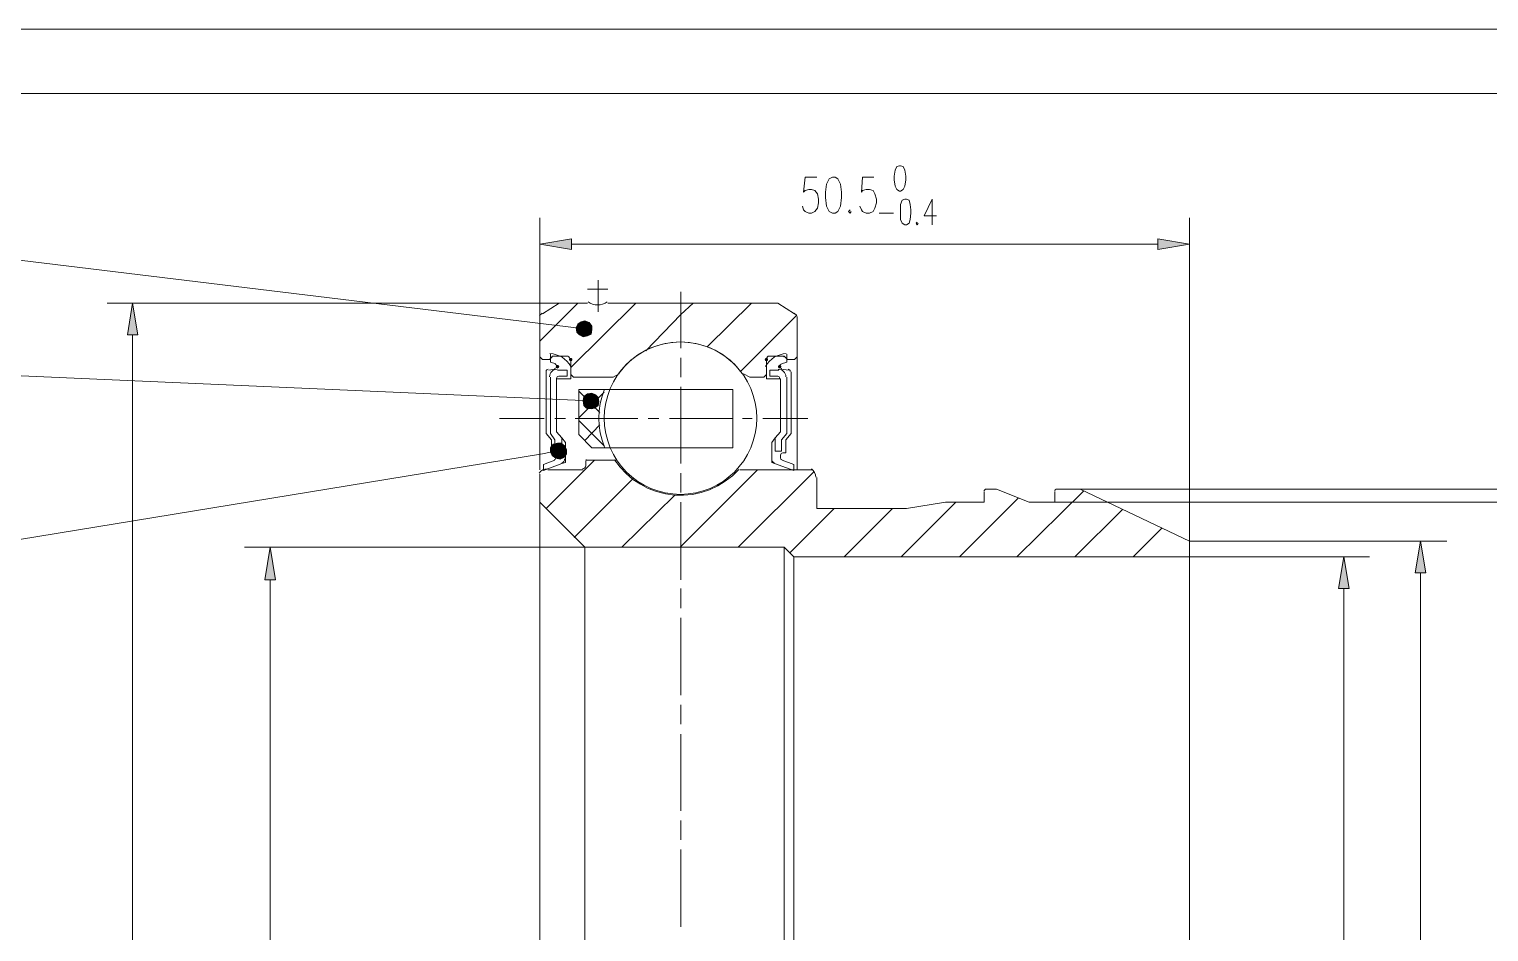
# Model space of a CAD drawing. Header units: millimetres. Extents: x 0 to 275, y 0 to 194.
# Drawn here: x 75 to 180.1, y 129.3 to 194.4 of the extents above; entities that cross this region are included whole.
import ezdxf

# ---------------------------------------------------------------- set-up
doc = ezdxf.new("R2010")
doc.units = ezdxf.units.MM

msp = doc.modelspace()

# ---------------------------------------------------------------- hatches: boundary and pattern name
h = msp.add_hatch(color=0)
h.dxf.hatch_style = 2
h.paths.add_polyline_path([(114.046, 179.239333), (114.046, 178.477333), (111.76, 178.858333)])
h = msp.add_hatch(color=0)
h.dxf.hatch_style = 2
h.paths.add_polyline_path([(156.2735, 179.239333), (156.2735, 178.477333), (158.5595, 178.858333)])
h = msp.add_hatch(color=0)
h.dxf.hatch_style = 2
h.paths.add_polyline_path([(82.042, 172.317833), (82.804, 172.317833), (82.423, 174.603833)])
h = msp.add_hatch(color=0)
h.paths.add_polyline_path([(114.9985, 173.333833), (114.7445, 173.270333), (114.935, 172.762333)])
h.paths.add_polyline_path([(114.7445, 173.270333), (114.935, 172.762333), (114.4905, 173.079833)])
h.paths.add_polyline_path([(114.935, 172.762333), (114.4905, 173.079833), (114.3635, 172.825833)])
h = msp.add_hatch(color=0)
h.paths.add_polyline_path([(114.3635, 172.825833), (114.427, 172.508333), (114.935, 172.762333)])
h.paths.add_polyline_path([(114.427, 172.508333), (114.935, 172.762333), (114.6175, 172.317833)])
h.paths.add_polyline_path([(114.935, 172.762333), (114.6175, 172.317833), (114.8715, 172.190833)])
h = msp.add_hatch(color=0)
h.paths.add_polyline_path([(114.8715, 172.190833), (115.189, 172.254333), (114.935, 172.762333)])
h.paths.add_polyline_path([(115.189, 172.254333), (114.935, 172.762333), (115.443, 172.381333)])
h.paths.add_polyline_path([(114.935, 172.762333), (115.443, 172.381333), (115.5065, 172.698833)])
h = msp.add_hatch(color=0)
h.paths.add_polyline_path([(115.5065, 172.698833), (115.5065, 172.952833), (114.935, 172.762333)])
h.paths.add_polyline_path([(115.5065, 172.952833), (114.935, 172.762333), (115.316, 173.206833)])
h.paths.add_polyline_path([(114.935, 172.762333), (115.316, 173.206833), (114.9985, 173.333833)])
h = msp.add_hatch(color=0)
edge = h.paths.add_edge_path()
edge.add_arc((113.9825, 170.539833), 0.127, 0, 360)
h = msp.add_hatch(color=0)
edge = h.paths.add_edge_path()
edge.add_arc((128.0795, 170.539833), 0.127, 0, 360)
h = msp.add_hatch(color=0)
edge = h.paths.add_edge_path()
edge.add_arc((113.03, 170.031833), 0.127, 0, 360)
h = msp.add_hatch(color=0)
edge = h.paths.add_edge_path()
edge.add_arc((129.032, 170.031833), 0.127, 0, 360)
h = msp.add_hatch(color=0)
h.paths.add_polyline_path([(115.5065, 168.126833), (115.189, 168.063333), (115.443, 167.555333)])
h.paths.add_polyline_path([(115.189, 168.063333), (115.443, 167.555333), (114.935, 167.872833)])
h.paths.add_polyline_path([(115.443, 167.555333), (114.935, 167.872833), (114.8715, 167.555333)])
h = msp.add_hatch(color=0)
h.paths.add_polyline_path([(114.8715, 167.555333), (114.935, 167.237833), (115.443, 167.555333)])
h.paths.add_polyline_path([(114.935, 167.237833), (115.443, 167.555333), (115.1255, 167.047333)])
h.paths.add_polyline_path([(115.443, 167.555333), (115.1255, 167.047333), (115.443, 166.983833)])
h = msp.add_hatch(color=0)
h.paths.add_polyline_path([(116.0145, 167.491833), (115.951, 167.809333), (115.443, 167.555333)])
h.paths.add_polyline_path([(115.951, 167.809333), (115.443, 167.555333), (115.7605, 167.999833)])
h.paths.add_polyline_path([(115.443, 167.555333), (115.7605, 167.999833), (115.5065, 168.126833)])
h = msp.add_hatch(color=0)
h.paths.add_polyline_path([(115.443, 166.983833), (115.697, 167.047333), (115.443, 167.555333)])
h.paths.add_polyline_path([(115.697, 167.047333), (115.443, 167.555333), (115.951, 167.237833)])
h.paths.add_polyline_path([(115.443, 167.555333), (115.951, 167.237833), (116.0145, 167.491833)])
h = msp.add_hatch(color=0)
h.paths.add_polyline_path([(113.03, 164.507333), (112.7125, 164.443833), (113.0935, 163.935833)])
h.paths.add_polyline_path([(112.7125, 164.443833), (113.0935, 163.935833), (112.522, 164.189833)])
h.paths.add_polyline_path([(113.0935, 163.935833), (112.522, 164.189833), (112.522, 163.872333)])
h = msp.add_hatch(color=0)
h.paths.add_polyline_path([(113.665, 164.062833), (113.538, 164.316833), (113.0935, 163.935833)])
h.paths.add_polyline_path([(113.538, 164.316833), (113.0935, 163.935833), (113.284, 164.507333)])
h.paths.add_polyline_path([(113.0935, 163.935833), (113.284, 164.507333), (113.03, 164.507333)])
h = msp.add_hatch(color=0)
h.paths.add_polyline_path([(113.2205, 163.364333), (113.4745, 163.491333), (113.0935, 163.935833)])
h.paths.add_polyline_path([(113.4745, 163.491333), (113.0935, 163.935833), (113.665, 163.745333)])
h.paths.add_polyline_path([(113.0935, 163.935833), (113.665, 163.745333), (113.665, 164.062833)])
h = msp.add_hatch(color=0)
h.paths.add_polyline_path([(112.522, 163.872333), (112.649, 163.618333), (113.0935, 163.935833)])
h.paths.add_polyline_path([(112.649, 163.618333), (113.0935, 163.935833), (112.903, 163.427833)])
h.paths.add_polyline_path([(113.0935, 163.935833), (112.903, 163.427833), (113.2205, 163.364333)])
h = msp.add_hatch(color=0)
h.dxf.hatch_style = 2
h.paths.add_polyline_path([(91.948, 154.664833), (92.71, 154.664833), (92.329, 157.014333)])
h = msp.add_hatch(color=0)
h.dxf.hatch_style = 2
h.paths.add_polyline_path([(174.8155, 155.172833), (175.5775, 155.172833), (175.1965, 157.458833)])
h = msp.add_hatch(color=0)
h.dxf.hatch_style = 2
h.paths.add_polyline_path([(169.291, 154.029833), (170.053, 154.029833), (169.672, 156.315833)])

# ---------------------------------------------------------------- linework, layer by layer
at = {"color": 0, "lineweight": 0}
for points in [[(275.336, 194.352333), (0, 194.352333)], [(270.7005, 189.716833), (18.9865, 189.716833)], [(131.699, 183.684333), (130.8735, 183.684333), (130.7465, 182.604833), (130.8735, 182.731833), (131.1275, 182.795333), (131.318, 182.795333), (131.572, 182.731833), (131.7625, 182.477833), (131.826, 182.096833), (131.826, 181.842833), (131.7625, 181.461833), (131.572, 181.207833), (131.318, 181.080833), (131.1275, 181.080833), (130.8735, 181.207833), (130.7465, 181.334833), (130.683, 181.588833)], [(135.8265, 183.684333), (135.001, 183.684333), (134.9375, 182.604833), (135.001, 182.731833), (135.255, 182.795333), (135.509, 182.795333), (135.763, 182.731833), (135.89, 182.477833), (136.017, 182.096833), (136.017, 181.842833), (135.89, 181.461833), (135.763, 181.207833), (135.509, 181.080833), (135.255, 181.080833), (135.001, 181.207833), (134.9375, 181.334833), (134.8105, 181.588833)], [(140.0175, 180.255333), (140.0175, 182.096833), (139.446, 180.890333), (140.335, 180.890333)], [(114.3635, 172.825833), (113.792, 172.889333), (47.5615, 180.953833), (36.957, 180.953833)], [(134.112, 181.334833), (133.985, 181.207833), (134.112, 181.080833), (134.1755, 181.207833)], [(136.2075, 181.080833), (137.2235, 181.080833)], [(111.76, 173.651333), (111.76, 180.763333)], [(138.938, 180.445833), (138.8745, 180.382333), (138.938, 180.255333), (139.0015, 180.382333)], [(158.5595, 157.458833), (158.5595, 180.763333)], [(114.046, 178.858333), (156.2735, 178.858333)], [(116.6495, 175.619833), (115.189, 175.619833)], [(115.951, 176.254833), (115.951, 173.968833)], [(113.157, 174.603833), (80.5815, 174.603833)], [(111.76, 171.873333), (114.4905, 174.603833)], [(111.9505, 173.841833), (113.157, 174.603833)], [(115.189, 174.603833), (113.157, 174.603833)], [(113.9825, 169.968333), (118.6815, 174.603833)], [(115.226626, 174.702742), (115.387693, 174.603909), (115.559122, 174.533314), (115.737459, 174.490956), (115.91925, 174.476837), (116.101041, 174.490956), (116.279378, 174.533314), (116.450807, 174.603909), (116.611874, 174.702742)], [(128.905, 174.603833), (116.6495, 174.603833)], [(119.38, 171.174833), (121.92, 173.778333), (122.809, 174.603833)], [(121.92, 171.365333), (121.92, 175.429333)], [(123.825, 171.492333), (127, 174.603833)], [(130.1115, 173.841833), (128.905, 174.603833)], [(111.916021, 173.877692), (111.736172, 173.720569)], [(111.76, 173.651333), (111.76, 162.602333)], [(126.238, 169.714333), (130.2385, 173.714833)], [(130.262281, 173.720647), (130.082416, 173.877753)], [(130.302, 173.651333), (130.302, 162.602333)], [(82.423, 172.317833), (82.423, 67.542833)], [(126.338971, 169.536003), (125.92345, 170.043753), (125.455602, 170.493812), (124.941467, 170.883094), (124.38709, 171.208513), (123.798511, 171.466983), (123.181772, 171.655417), (122.542917, 171.770729), (121.887986, 171.809833), (121.23306, 171.770671), (120.594215, 171.6553), (119.977495, 171.466807), (119.388941, 171.208281), (118.834596, 170.882808), (118.320502, 170.493476), (117.852701, 170.043373), (117.437235, 169.535585)], [(114.8715, 167.555333), (114.3, 167.618833), (47.5615, 170.539833), (36.957, 170.539833)], [(111.76, 170.730333), (111.9505, 170.539833)], [(111.9505, 170.539833), (112.4585, 170.539833), (112.649, 170.730333)], [(113.98557, 170.047662), (113.857007, 170.241507), (113.707251, 170.416013), (113.538502, 170.569812), (113.352961, 170.701533), (113.152829, 170.809806), (112.940308, 170.893261), (112.717598, 170.95053), (112.486902, 170.980241)], [(112.522, 170.349333), (112.522, 170.920833)], [(112.522, 170.349333), (112.903, 170.222333)], [(112.74425, 170.793833), (112.6835, 170.781749), (112.631993, 170.74734)], [(112.776, 170.793833), (112.649, 170.793833), (112.649, 170.730333)], [(112.776, 170.793833), (113.7285, 170.793833)], [(113.919, 170.571599), (113.901527, 170.658103), (113.853896, 170.728742), (113.783254, 170.776369), (113.69675, 170.793833)], [(113.9825, 170.539833), (113.9825, 169.460333)], [(121.92, 169.269833), (121.92, 170.666833)], [(129.511412, 170.980241), (129.280718, 170.950507), (129.058014, 170.893216), (128.845503, 170.809738), (128.645384, 170.701444), (128.459859, 170.569703), (128.291128, 170.415887), (128.141393, 170.241365), (128.012853, 170.047507)], [(128.30175, 170.793833), (128.215237, 170.776369), (128.144593, 170.728741), (128.096964, 170.658096), (128.0795, 170.571583)], [(128.0795, 170.539833), (128.0795, 169.460333)], [(129.286, 170.793833), (128.3335, 170.793833)], [(129.54, 170.349333), (129.159, 170.222333)], [(129.366491, 170.74734), (129.314992, 170.781749), (129.25425, 170.793833)], [(129.286, 170.793833), (129.3495, 170.793833), (129.413, 170.730333)], [(129.413, 170.730333), (129.6035, 170.539833)], [(129.54, 170.349333), (129.54, 170.920833)], [(130.302, 170.730333), (130.1115, 170.539833), (129.6035, 170.539833)], [(112.36325, 169.841333), (112.30146, 169.828857), (112.250999, 169.794834), (112.216976, 169.744374), (112.2045, 169.682583)], [(112.2045, 169.650833), (112.2045, 165.205833), (112.5855, 164.761333)], [(112.8395, 169.841333), (112.395, 169.777833)], [(112.99825, 169.841333), (112.889473, 169.830367), (112.788157, 169.798916), (112.696473, 169.749151), (112.616591, 169.683242), (112.550682, 169.60336), (112.500917, 169.511676), (112.469466, 169.41036), (112.4585, 169.301583)], [(112.821578, 169.905438), (112.878821, 169.9216), (112.924793, 169.956332), (112.955389, 170.005153), (112.9665, 170.063583)], [(112.9665, 170.063599), (112.937785, 170.154653), (112.862026, 170.212768)], [(113.12525, 169.333333), (113.06346, 169.320857), (113.012999, 169.286834), (112.978976, 169.236374), (112.9665, 169.174583)], [(113.7285, 169.777833), (113.03, 169.777833)], [(113.7285, 169.333333), (113.157, 169.333333)], [(113.7285, 169.333333), (113.7285, 169.777833)], [(113.9825, 169.142833), (113.9825, 169.968333)], [(113.9825, 169.460333), (114.173, 169.269833)], [(115.2525, 169.269833), (117.0305, 169.269833), (117.475, 169.523833)], [(126.873, 169.269833), (126.4285, 169.523833)], [(128.0795, 169.460333), (127.889, 169.269833)], [(128.0795, 169.142833), (128.0795, 169.968333)], [(128.3335, 169.777833), (128.9685, 169.777833)], [(128.3335, 169.333333), (128.3335, 169.777833)], [(128.3335, 169.333333), (128.905, 169.333333)], [(129.032, 169.174599), (129.019517, 169.236386), (128.985495, 169.286842), (128.935038, 169.32086), (128.87325, 169.333333)], [(129.4765, 169.30163), (129.465524, 169.4104), (129.434068, 169.511709), (129.3843, 169.603385), (129.318391, 169.68326), (129.238512, 169.749162), (129.146832, 169.798921), (129.045521, 169.830369), (128.93675, 169.841333)], [(129.136459, 170.212752), (129.060708, 170.154638), (129.032, 170.063583)], [(129.032, 170.063583), (129.043111, 170.005153), (129.073707, 169.956332), (129.119679, 169.9216), (129.176922, 169.905438)], [(129.159, 169.841333), (129.667, 169.777833)], [(129.8575, 169.650833), (129.8575, 165.205833), (129.4765, 164.761333)], [(129.794, 169.682599), (129.781517, 169.744386), (129.747495, 169.794842), (129.697038, 169.82886), (129.63525, 169.841333)], [(112.522, 165.205833), (112.522, 169.269833)], [(113.9825, 169.142833), (112.9665, 169.142833)], [(112.9665, 165.332833), (112.9665, 169.142833)], [(114.173, 169.269833), (115.443, 169.269833)], [(116.459, 168.380833), (114.554, 168.380833)], [(114.554, 165.142333), (114.554, 168.380833)], [(116.078, 166.729833), (114.554, 168.253833)], [(116.409546, 168.410986), (116.236713, 167.899739), (116.113261, 167.378011), (116.03919, 166.849294), (116.0145, 166.317083), (116.03919, 165.784873), (116.113261, 165.256156), (116.236713, 164.734427), (116.409546, 164.22318)], [(116.459, 168.380833), (125.6665, 168.380833)], [(121.92, 163.046833), (121.92, 168.571333)], [(125.6665, 164.189833), (125.6665, 168.380833)], [(126.873, 169.269833), (127.889, 169.269833)], [(128.0795, 169.142833), (129.0955, 169.142833)], [(129.0955, 165.332833), (129.0955, 169.142833)], [(129.54, 165.205833), (129.54, 169.269833)], [(114.554, 166.348833), (116.3955, 168.190333)], [(112.0775, 166.285333), (108.839, 166.285333)], [(113.6015, 166.285333), (112.8395, 166.285333)], [(118.8085, 166.285333), (114.3, 166.285333)], [(116.3955, 164.316833), (114.554, 166.158333)], [(120.3325, 166.285333), (119.5705, 166.285333)], [(125.603, 166.285333), (121.0945, 166.285333)], [(127.0635, 166.285333), (126.365, 166.285333)], [(131.064, 166.285333), (127.8255, 166.285333)], [(112.522, 165.205833), (112.8395, 164.761333)], [(112.9665, 165.332833), (113.3475, 164.888333)], [(114.554, 165.142333), (115.5065, 164.189833)], [(114.9985, 164.697833), (116.078, 165.840833)], [(129.0955, 165.332833), (128.7145, 164.888333)], [(129.54, 165.205833), (129.159, 164.761333)], [(112.5855, 163.808833), (112.5855, 164.761333)], [(112.8395, 163.935833), (112.8395, 164.761333)], [(113.3475, 163.935833), (113.3475, 164.888333)], [(113.3475, 164.888333), (113.6015, 164.570833)], [(113.6015, 163.364333), (113.6015, 164.570833)], [(116.459, 164.189833), (115.5065, 164.189833)], [(116.459, 164.189833), (125.6665, 164.189833)], [(128.7145, 164.888333), (128.4605, 164.570833)], [(128.4605, 163.364333), (128.4605, 164.570833)], [(128.7145, 163.935833), (128.7145, 164.888333)], [(129.159, 163.935833), (129.159, 164.761333)], [(129.4765, 163.808833), (129.4765, 164.761333)], [(112.522, 163.872333), (111.9505, 163.745333), (47.5615, 153.204333), (36.957, 153.204333)], [(112.8395, 163.300833), (112.014, 162.983333)], [(113.3475, 163.046833), (112.014, 162.538833)], [(112.014, 162.538833), (112.014, 162.983333)], [(112.2045, 159.808333), (115.697, 163.300833)], [(112.776, 163.808833), (112.5855, 163.808833)], [(112.903, 163.650099), (112.890517, 163.711886), (112.856495, 163.762342), (112.806038, 163.79636), (112.74425, 163.808833)], [(112.798572, 163.310414), (112.874296, 163.368541), (112.903, 163.459583)], [(113.3475, 163.935833), (112.8395, 163.935833)], [(112.9665, 163.554833), (112.9665, 163.618333)], [(112.9665, 163.618333), (112.9665, 163.427833)], [(113.314386, 163.070211), (113.406167, 163.122738), (113.476719, 163.198475), (113.522008, 163.291549), (113.538, 163.396083)], [(113.6015, 163.364333), (113.6015, 163.110333), (113.3475, 163.046833)], [(115.100277, 163.348443), (115.062, 163.205583)], [(115.062, 162.856333), (115.062, 163.173833)], [(117.221, 163.300833), (115.1255, 163.300833)], [(117.140819, 163.319793), (117.531339, 162.794825), (117.974966, 162.322662), (118.466276, 161.906505), (118.999841, 161.549558), (119.570237, 161.255022), (120.172038, 161.0261), (120.799819, 160.865992), (121.448153, 160.777902), (122.102314, 160.764826), (122.747289, 160.826077), (123.377223, 160.95933), (123.98626, 161.162258), (124.568544, 161.432538), (125.118222, 161.767842), (125.629437, 162.165846), (126.096334, 162.624224)], [(128.4605, 163.396083), (128.476492, 163.291549), (128.521781, 163.198475), (128.592333, 163.122738), (128.684114, 163.070211)], [(128.4605, 163.364333), (128.4605, 163.110333), (128.651, 163.046833)], [(128.651, 163.046833), (130.048, 162.538833)], [(128.7145, 163.935833), (129.159, 163.935833)], [(129.25425, 163.808833), (129.19246, 163.796357), (129.141999, 163.762334), (129.107976, 163.711874), (129.0955, 163.650083)], [(129.0955, 163.554833), (129.0955, 163.618333)], [(129.0955, 163.618333), (129.0955, 163.427833)], [(129.0955, 163.459583), (129.124204, 163.368541), (129.199928, 163.310414)], [(129.2225, 163.300833), (130.048, 162.983333)], [(129.286, 163.808833), (129.4765, 163.808833)], [(130.048, 162.538833), (130.048, 162.983333)], [(112.29975, 162.665833), (112.127079, 162.645134), (111.966305, 162.585259), (111.823926, 162.48954), (111.706437, 162.36131)], [(111.76, 162.284833), (111.76, 158.411333)], [(112.3315, 162.602333), (114.8715, 162.602333)], [(114.2365, 157.712833), (118.491, 161.967333)], [(114.83975, 162.665833), (114.926263, 162.683298), (114.996907, 162.730926), (115.044536, 162.801571), (115.062, 162.888083)], [(121.8565, 157.014333), (121.92, 157.077833), (127.4445, 162.602333)], [(121.92, 160.951333), (121.92, 162.348333)], [(126.0475, 157.014333), (131.5085, 162.475333)], [(131.3815, 162.602333), (126.1745, 162.602333)], [(131.6355, 162.062661), (131.613813, 162.239285), (131.551211, 162.403175), (131.451343, 162.547415), (131.31786, 162.665089)], [(131.699, 159.808333), (131.699, 162.030833)], [(143.92275, 161.205333), (143.86096, 161.192857), (143.810499, 161.158834), (143.776476, 161.108374), (143.764, 161.046583)], [(143.764, 160.252833), (143.764, 161.014833)], [(147.0025, 160.252833), (144.653, 161.205333), (143.9545, 161.205333)], [(146.1135, 156.315833), (150.9395, 161.078333)], [(149.00275, 161.205333), (148.940957, 161.192857), (148.890496, 161.158834), (148.856475, 161.108374), (148.844, 161.046583)], [(148.844, 160.252833), (148.844, 161.014833)], [(150.6855, 161.205333), (149.0345, 161.205333)], [(158.5595, 157.458833), (150.6855, 161.205333)], [(150.6855, 161.205333), (189.6745, 161.205333)], [(114.9985, 157.014333), (111.76, 160.252833)], [(117.6655, 157.014333), (121.4755, 160.760833)], [(121.92, 154.664833), (121.92, 160.252833)], [(137.795, 156.315833), (141.732, 160.252833)], [(140.97, 160.252833), (138.176, 159.808333)], [(143.764, 160.252833), (140.97, 160.252833)], [(141.986, 156.315833), (146.2405, 160.570333)], [(148.844, 160.252833), (147.0025, 160.252833)], [(148.844, 160.252833), (183.3245, 160.252833)], [(129.794, 156.633333), (132.969, 159.808333)], [(138.176, 159.808333), (131.699, 159.808333)], [(133.6675, 156.315833), (137.16, 159.808333)], [(150.3045, 156.315833), (153.7335, 159.744833)], [(111.76, 77.512333), (111.76, 81.449333), (111.76, 158.411333)], [(154.4955, 156.315833), (156.591, 158.411333)], [(114.9985, 157.014333), (90.4875, 157.014333)], [(129.3495, 157.014333), (114.9985, 157.014333)], [(114.9985, 119.930333), (114.9985, 157.014333)], [(129.3495, 119.930333), (129.3495, 157.014333)], [(129.3495, 157.014333), (130.048, 156.315833)], [(158.5595, 119.930333), (158.5595, 157.458833)], [(158.5595, 157.458833), (177.1015, 157.458833)], [(158.5595, 156.315833), (130.048, 156.315833)], [(130.048, 156.315833), (130.048, 83.544833)], [(158.5595, 156.315833), (171.5135, 156.315833)], [(92.329, 154.664833), (92.329, 85.132333)], [(175.1965, 155.172833), (175.1965, 84.687833)], [(121.92, 152.632833), (121.92, 154.029833)], [(169.672, 154.029833), (169.672, 85.830833)], [(121.92, 146.346333), (121.92, 151.934333)], [(121.92, 144.250833), (121.92, 145.647833)], [(121.92, 138.027833), (121.92, 143.552333)], [(121.92, 135.932333), (121.92, 137.329333)], [(121.92, 129.645833), (121.92, 135.233833)]]:
    msp.add_lwpolyline(points, dxfattribs=at)
for points in [[(137.668, 184.509833), (137.4775, 184.446333), (137.3505, 184.192333), (137.287, 183.747833), (137.287, 183.493833), (137.3505, 183.049333), (137.4775, 182.795333), (137.668, 182.668333), (137.7315, 182.668333), (137.922, 182.795333), (138.049, 183.049333), (138.1125, 183.493833), (138.1125, 183.747833), (138.049, 184.192333), (137.922, 184.446333), (137.7315, 184.509833)], [(132.842, 183.684333), (132.588, 183.557333), (132.3975, 183.176333), (132.334, 182.604833), (132.334, 182.223833), (132.3975, 181.588833), (132.588, 181.207833), (132.842, 181.080833), (133.0325, 181.080833), (133.223, 181.207833), (133.4135, 181.588833), (133.477, 182.223833), (133.477, 182.604833), (133.4135, 183.176333), (133.223, 183.557333), (133.0325, 183.684333)], [(138.049, 182.096833), (137.8585, 182.033333), (137.7315, 181.715833), (137.7315, 181.334833), (137.7315, 181.080833), (137.7315, 180.636333), (137.8585, 180.382333), (138.049, 180.255333), (138.176, 180.255333), (138.3665, 180.382333), (138.43, 180.636333), (138.4935, 181.080833), (138.4935, 181.334833), (138.43, 181.715833), (138.3665, 182.033333), (138.176, 182.096833)], [(114.046, 179.239333), (114.046, 178.477333), (111.76, 178.858333)], [(156.2735, 179.239333), (156.2735, 178.477333), (158.5595, 178.858333)], [(82.042, 172.317833), (82.804, 172.317833), (82.423, 174.603833)], [(114.935, 172.762333), (114.4905, 173.079833), (114.3635, 172.825833)], [(114.3635, 172.825833), (114.427, 172.508333), (114.935, 172.762333)], [(114.427, 172.508333), (114.935, 172.762333), (114.6175, 172.317833)], [(114.7445, 173.270333), (114.935, 172.762333), (114.4905, 173.079833)], [(114.935, 172.762333), (114.6175, 172.317833), (114.8715, 172.190833)], [(114.9985, 173.333833), (114.7445, 173.270333), (114.935, 172.762333)], [(114.8715, 172.190833), (115.189, 172.254333), (114.935, 172.762333)], [(114.935, 172.762333), (115.316, 173.206833), (114.9985, 173.333833)], [(115.5065, 172.952833), (114.935, 172.762333), (115.316, 173.206833)], [(115.5065, 172.698833), (115.5065, 172.952833), (114.935, 172.762333)], [(115.189, 172.254333), (114.935, 172.762333), (115.443, 172.381333)], [(114.935, 172.762333), (115.443, 172.381333), (115.5065, 172.698833)], [(115.443, 167.555333), (114.935, 167.872833), (114.8715, 167.555333)], [(114.8715, 167.555333), (114.935, 167.237833), (115.443, 167.555333)], [(115.189, 168.063333), (115.443, 167.555333), (114.935, 167.872833)], [(114.935, 167.237833), (115.443, 167.555333), (115.1255, 167.047333)], [(115.443, 167.555333), (115.1255, 167.047333), (115.443, 166.983833)], [(115.5065, 168.126833), (115.189, 168.063333), (115.443, 167.555333)], [(115.443, 167.555333), (115.7605, 167.999833), (115.5065, 168.126833)], [(115.951, 167.809333), (115.443, 167.555333), (115.7605, 167.999833)], [(116.0145, 167.491833), (115.951, 167.809333), (115.443, 167.555333)], [(115.443, 166.983833), (115.697, 167.047333), (115.443, 167.555333)], [(115.697, 167.047333), (115.443, 167.555333), (115.951, 167.237833)], [(115.443, 167.555333), (115.951, 167.237833), (116.0145, 167.491833)], [(112.7125, 164.443833), (113.0935, 163.935833), (112.522, 164.189833)], [(113.0935, 163.935833), (112.522, 164.189833), (112.522, 163.872333)], [(113.03, 164.507333), (112.7125, 164.443833), (113.0935, 163.935833)], [(113.0935, 163.935833), (113.284, 164.507333), (113.03, 164.507333)], [(113.538, 164.316833), (113.0935, 163.935833), (113.284, 164.507333)], [(113.665, 164.062833), (113.538, 164.316833), (113.0935, 163.935833)], [(113.0935, 163.935833), (113.665, 163.745333), (113.665, 164.062833)], [(112.522, 163.872333), (112.649, 163.618333), (113.0935, 163.935833)], [(112.649, 163.618333), (113.0935, 163.935833), (112.903, 163.427833)], [(113.0935, 163.935833), (112.903, 163.427833), (113.2205, 163.364333)], [(113.2205, 163.364333), (113.4745, 163.491333), (113.0935, 163.935833)], [(113.4745, 163.491333), (113.0935, 163.935833), (113.665, 163.745333)], [(91.948, 154.664833), (92.71, 154.664833), (92.329, 157.014333)], [(174.8155, 155.172833), (175.5775, 155.172833), (175.1965, 157.458833)], [(169.291, 154.029833), (170.053, 154.029833), (169.672, 156.315833)]]:
    msp.add_lwpolyline(points, close=True, dxfattribs=at)
msp.add_circle((121.88825, 166.317083), 5.49275, dxfattribs=at)

doc.saveas('drawing.dxf')
